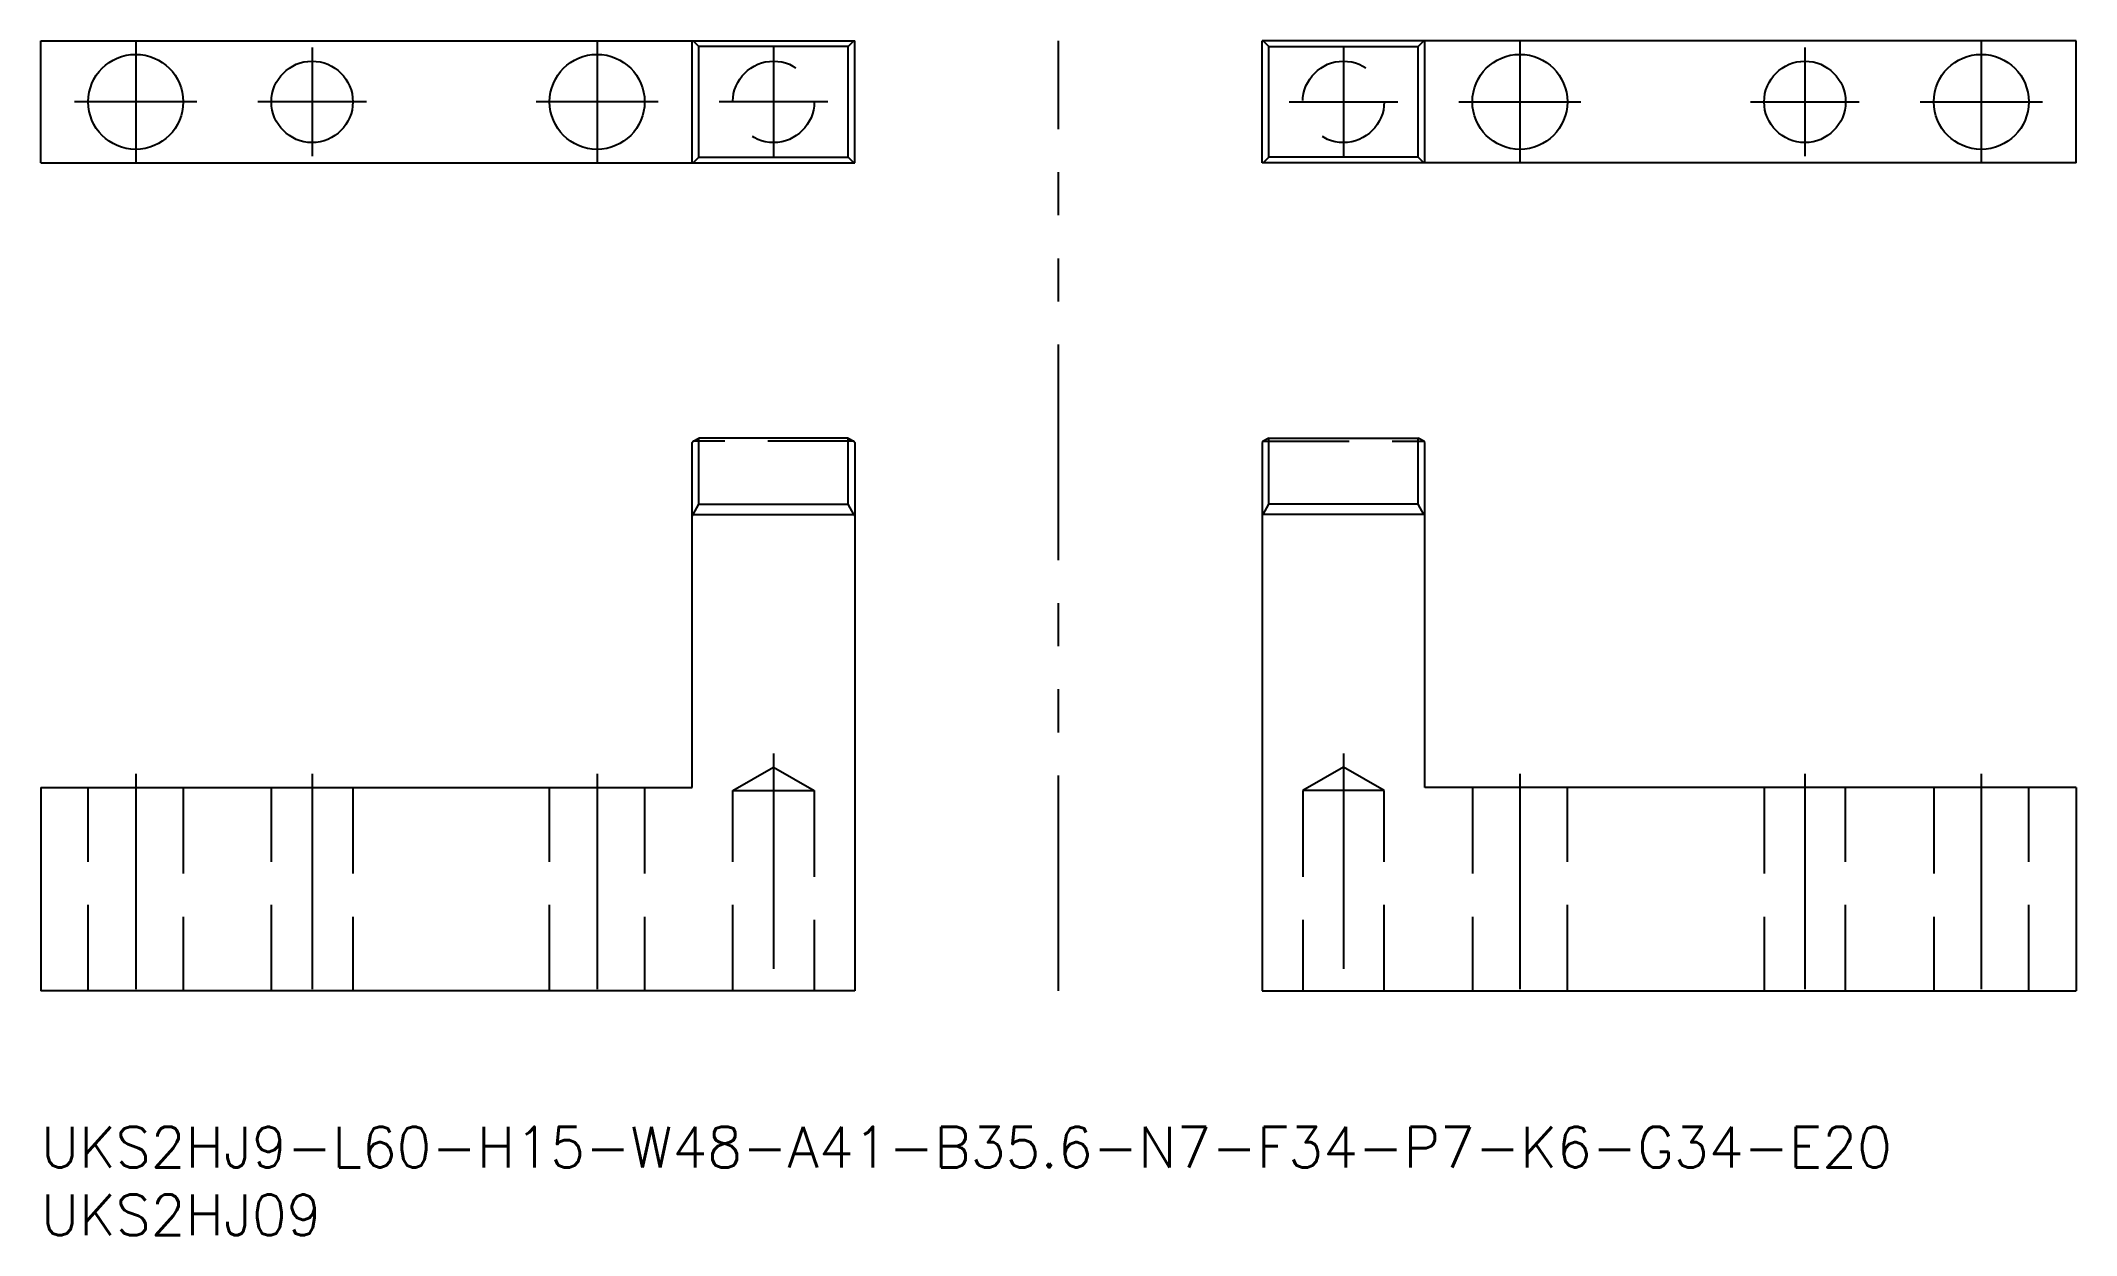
# Model space of a CAD drawing. Extents: x 0 to 150, y -8 to 80.
import ezdxf

# ---------------------------------------------------------------- set-up
doc = ezdxf.new("R2010")
doc.units = 0
doc.header["$LTSCALE"] = 0.5
for name, pattern in [('CENTER', [50.8, 31.75, -6.35, 6.35, -6.35]), ('DASHED', [19.05, 12.7, -6.35]), ('PHANTOM', [63.5, 31.75, -6.35, 6.35, -6.35, 6.35, -6.35])]:
    doc.linetypes.add(name, pattern=pattern)
for name, color, linetype in [('MSM_CENTER', 1, 'CENTER'), ('MSM_CONTINUOUS', 7, 'CONTINUOUS'), ('MSM_DASHED', 4, 'DASHED'), ('MSM_IMAGINARY', 6, 'PHANTOM'), ('MSM_PART_NUMBER', 7, 'CONTINUOUS')]:
    doc.layers.add(name, color=color, linetype=linetype)
doc.styles.get("Standard").update_dxf_attribs({"font": 'txt.shx', "height": 1, "bigfont": 'bigfont.shx'})

# ---------------------------------------------------------------- blocks, each defined once
blk = doc.blocks.new('*U44')
at = {"layer": 'MSM_PART_NUMBER'}
blk.add_text('UKS2HJ9-L60-H15-W48-A41-B35.6-N7-F34-P7-K6-G34-E20', height=3, dxfattribs=at).set_placement((0, -3))
blk = doc.blocks.new('*U45')
at = {"layer": 'MSM_PART_NUMBER'}
blk.add_text('UKS2HJ09', height=3, dxfattribs=at).set_placement((0, -8))

msp = doc.modelspace()

# ---------------------------------------------------------------- linework, layer by layer
at = {"layer": 'MSM_CENTER'}
for p, q in [((7, 80.01), (7, 71.01)), ((20, 79.51), (20, 71.51)), ((41, 80.01), (41, 71.01)), ((54, 79.51), (54, 71.51)), ((96, 79.51), (96, 71.51)), ((109, 80.01), (109, 71.01)), ((130, 79.51), (130, 71.51)), ((143, 80.01), (143, 71.01)), ((11.5, 75.51), (2.5, 75.51)), ((24, 75.51), (16, 75.51)), ((45.5, 75.51), (36.5, 75.51)), ((58, 75.51), (50, 75.51)), ((92, 75.51), (100, 75.51)), ((104.5, 75.51), (113.5, 75.51)), ((126, 75.51), (134, 75.51)), ((138.5, 75.51), (147.5, 75.51)), ((54, 27.5), (54, 9)), ((96, 27.5), (96, 9)), ((7, 26), (7, 9)), ((20, 26), (20, 9)), ((41, 26), (41, 9)), ((109, 26), (109, 9)), ((130, 26), (130, 9)), ((143, 26), (143, 9))]:
    msp.add_line(p, q, dxfattribs=at)
at = {"layer": 'MSM_CONTINUOUS'}
for p, q in [((0, 80.01), (60, 80.01)), ((0, 71.01), (0, 80.01)), ((48, 71.01), (48, 80.01)), ((48.07, 80.01), (48.5, 79.58)), ((48.5, 71.44), (48.5, 79.58)), ((59.5, 79.58), (48.5, 79.58)), ((59.5, 79.58), (59.93, 80.01)), ((59.5, 71.44), (59.5, 79.58)), ((60, 71.01), (60, 80.01)), ((150, 80.01), (90, 80.01)), ((90, 71.01), (90, 80.01)), ((90.5, 79.58), (90.07, 80.01)), ((90.5, 79.58), (101.5, 79.58)), ((90.5, 71.44), (90.5, 79.58)), ((101.93, 80.01), (101.5, 79.58)), ((101.5, 71.44), (101.5, 79.58)), ((102, 71.01), (102, 80.01)), ((150, 71.01), (150, 80.01)), ((0, 71.01), (60, 71.01)), ((48.07, 71.01), (48.5, 71.44)), ((48.5, 71.44), (59.5, 71.44)), ((59.93, 71.01), (59.5, 71.44)), ((150, 71.01), (90, 71.01)), ((90.07, 71.01), (90.5, 71.44)), ((101.5, 71.44), (90.5, 71.44)), ((101.93, 71.01), (101.5, 71.44)), ((48, 50.42), (48.07, 50.5)), ((48, 25), (48, 50.42)), ((48.07, 50.5), (48.5, 50.74)), ((59.5, 50.74), (48.5, 50.74)), ((48.5, 45.86), (48.5, 50.74)), ((59.5, 45.86), (59.5, 50.74)), ((59.5, 50.74), (59.93, 50.5)), ((59.93, 50.5), (60, 50.42)), ((60, 50.42), (60, 10)), ((90.07, 50.5), (90, 50.42)), ((90, 50.42), (90, 10)), ((90.5, 50.74), (90.07, 50.5)), ((90.5, 50.74), (101.5, 50.74)), ((90.5, 45.86), (90.5, 50.74)), ((101.93, 50.5), (101.5, 50.74)), ((101.5, 45.86), (101.5, 50.74)), ((102, 50.42), (101.93, 50.5)), ((102, 25), (102, 50.42)), ((48, 45.02), (48.07, 45.1)), ((48.07, 45.1), (48.5, 45.86)), ((48.07, 45.1), (59.93, 45.1)), ((48.5, 45.86), (59.5, 45.86)), ((59.93, 45.1), (59.5, 45.86)), ((59.93, 45.1), (60, 45.02)), ((90.07, 45.1), (90, 45.02)), ((90.07, 45.1), (90.5, 45.86)), ((101.93, 45.1), (90.07, 45.1)), ((101.5, 45.86), (90.5, 45.86)), ((101.93, 45.1), (101.5, 45.86)), ((102, 45.02), (101.93, 45.1)), ((0, 25), (48, 25)), ((0, 25), (0, 10)), ((150, 25), (102, 25)), ((150, 25), (150, 10)), ((60, 10), (0, 10)), ((90, 10), (150, 10))]:
    msp.add_line(p, q, dxfattribs=at)
for centre, radius in [((7, 75.51), 3.5), ((20, 75.51), 3), ((41, 75.51), 3.5), ((109, 75.51), 3.5), ((130, 75.51), 3), ((143, 75.51), 3.5)]:
    msp.add_circle(centre, radius, dxfattribs=at)
at = {"layer": 'MSM_DASHED'}
for p, q in [((59.93, 50.5), (48.07, 50.5)), ((90.07, 50.5), (101.93, 50.5)), ((51, 24.77), (54, 26.5)), ((54, 26.5), (57, 24.77)), ((96, 26.5), (93, 24.77)), ((99, 24.77), (96, 26.5)), ((3.5, 10), (3.5, 25)), ((10.5, 25), (10.5, 10)), ((17, 10), (17, 25)), ((23, 25), (23, 10)), ((37.5, 10), (37.5, 25)), ((44.5, 25), (44.5, 10)), ((51, 24.77), (57, 24.77)), ((51, 10), (51, 24.77)), ((57, 24.77), (57, 10)), ((99, 24.77), (93, 24.77)), ((93, 24.77), (93, 10)), ((99, 10), (99, 24.77)), ((105.5, 25), (105.5, 10)), ((112.5, 10), (112.5, 25)), ((127, 25), (127, 10)), ((133, 10), (133, 25)), ((139.5, 25), (139.5, 10)), ((146.5, 10), (146.5, 25))]:
    msp.add_line(p, q, dxfattribs=at)
for centre in [(54, 75.51), (96, 75.51)]:
    msp.add_circle(centre, 3, dxfattribs=at)
at = {"layer": 'MSM_IMAGINARY'}
msp.add_line((75, 10), (75, 80.01), dxfattribs=at)
msp.add_line((75, 10), (75, 80.01), dxfattribs=at)

# ---------------------------------------------------------------- block references
at = {"layer": 'MSM_CONTINUOUS'}
for name in ['*U44', '*U45']:
    msp.add_blockref(name, (0, 0), dxfattribs=at)

doc.saveas('drawing.dxf')
